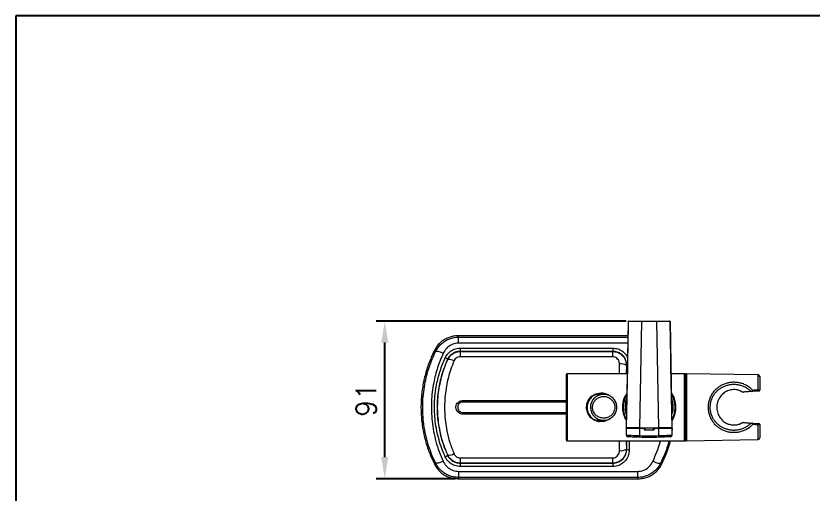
# Model space of a CAD drawing. Extents: x 300 to 1224, y -645 to 662.
# Drawn here: x 299.9 to 761.9, y 384.7 to 662 of the extents above; entities that cross this region are included whole.
import ezdxf

# ---------------------------------------------------------------- set-up
doc = ezdxf.new("R2010")
doc.units = 0
doc.header["$LTSCALE"] = 23.1
doc.header["$MEASUREMENT"] = 0
doc.layers.get('0').update_dxf_attribs({"linetype": 'CONTINUOUS'})
doc.layers.get('Defpoints').update_dxf_attribs({"linetype": 'CONTINUOUS'})
doc.styles.get("Standard").update_dxf_attribs({"font": 'txt.shx', "bigfont": 'whgtxt.shx'})
doc.dimstyles.get("Standard").update_dxf_attribs({"dimtxt": 2.5, "dimasz": 0.18, "dimexe": 0.18, "dimexo": 0.0625, "dimgap": 0.09, "dimtad": 0, "dimtih": 1, "dimtoh": 1, "dimdec": 4, "dimzin": 0, "dimdsep": 46, "dimtxsty": 'Standard', "dimcen": 0.09, "dimadec": 0, "dimazin": 0, "dimtp": 0.001, "dimtm": 0.001, "dimtfac": 1, "dimtdec": 4, "dimtofl": 0, "dimtmove": 0, "dimatfit": 0, "dimfxl": 0, "dimtolj": 1, "dimtzin": 0, "dimarcsym": 0})

# ---------------------------------------------------------------- blocks, each defined once
blk = doc.blocks.new('*D9')
at = {"color": 2, "lineweight": -2, "transparency": 16777216}
for p, q in [((653.67, 485.03), (508.66, 485.03)), ((513.66, 406.11), (513.66, 472.53)), ((554.47, 393.61), (508.66, 393.61))]:
    blk.add_line(p, q, dxfattribs=at)
at = {"color": 2, "transparency": 16777216}
for points in [[(511.58, 472.53), (515.74, 472.53), (513.66, 485.03)], [(511.58, 406.11), (515.74, 406.11), (513.66, 393.61)]]:
    blk.add_solid(points, dxfattribs=at)
at = {"layer": 'Defpoints', "color": 0, "transparency": 16777216}
for p in [(513.66, 485.03), (655.17, 485.03), (555.97, 393.61)]:
    blk.add_point(p, dxfattribs=at)
at = {"color": 2, "transparency": 16777216, "insert": (502.91, 439.32), "char_height": 11.5, "attachment_point": 5, "rotation": 90}
blk.add_mtext('\\A1;91', dxfattribs=at)
blk = doc.blocks.new('A$C1DB25D66')
at = {"color": 7, "linetype": 'Continuous', "lineweight": 15}
for p, q in [((119.13, 29.42), (120.19, 91.12)), ((120.19, 91.12), (120.12, 91.12)), ((127.83, 91.12), (126.68, 29.42)), ((136.7, 91.12), (127.83, 91.12)), ((127.84, 91.42), (136.68, 91.42)), ((137.85, 29.42), (136.7, 91.12)), ((144.34, 91.12), (145.4, 29.42)), ((144.41, 91.12), (144.34, 91.12)), ((119.97, 82.84), (21.29, 82.84)), ((21.29, 82.84), (21.29, 82.84)), ((21.75, 78.59), (21.75, 82.1)), ((22.74, 75.76), (111.14, 75.76)), ((22.74, 75.76), (22.74, 73.85)), ((111.14, 75.76), (111.14, 73.85)), ((111.14, 73.85), (22.74, 73.85)), ((22.78, 73.8), (111.08, 73.8)), ((22.78, 73.8), (22.78, 70.74)), ((111.08, 70.74), (22.78, 70.74)), ((111.08, 73.8), (111.14, 73.85)), ((111.08, 73.8), (111.08, 70.74)), ((15.5, 69.07), (15.43, 69.21)), ((119.64, 65.25), (119.01, 29.42)), ((119.21, 65.88), (119.04, 65.72)), ((144.89, 65.21), (144.89, 65.25)), ((145.51, 29.42), (144.89, 65.21)), ((84.26, 22.42), (84.26, 60.42)), ((119.56, 60.92), (84.76, 60.92)), ((152.76, 60.92), (144.96, 60.92)), ((153.26, 60.42), (153.26, 22.42)), ((153.36, 22.43), (153.36, 60.41)), ((195.38, 60.19), (153.87, 60.91)), ((196.36, 59.19), (196.36, 51.39)), ((195.41, 50.85), (191.79, 50.6)), ((105.86, 48.92), (102.95, 48.92)), ((191.79, 50.6), (191.36, 50.57)), ((24.26, 45.39), (24.26, 44.42)), ((84.26, 44.42), (24.26, 44.42)), ((24.26, 38.42), (24.26, 37.45)), ((24.26, 38.42), (84.26, 38.42)), ((102.95, 33.92), (105.86, 33.92)), ((118.92, 29.11), (118.99, 25.32)), ((129.46, 29.11), (126.58, 29.11)), ((126.68, 29.42), (137.85, 29.42)), ((129.46, 28.71), (129.46, 29.11)), ((129.76, 29.12), (129.76, 28.72)), ((130.06, 28.42), (134.46, 28.42)), ((134.47, 28.11), (130.06, 28.11)), ((134.76, 28.72), (134.76, 29.12)), ((135.07, 29.11), (135.07, 28.71)), ((137.94, 29.11), (135.07, 29.11)), ((145.19, 29.42), (145.3, 29.42)), ((145.54, 25.32), (145.6, 29.11)), ((191.36, 32.27), (191.79, 32.24)), ((191.79, 32.24), (195.41, 31.99)), ((196.36, 31.45), (196.36, 23.65)), ((84.76, 21.92), (152.76, 21.92)), ((153.87, 21.93), (195.38, 22.65)), ((119.04, 17.12), (119.21, 16.96)), ((15.43, 13.63), (15.5, 13.77)), ((22.78, 12.1), (22.78, 9.04)), ((22.78, 12.1), (111.08, 12.1)), ((111.08, 12.1), (111.08, 9.04)), ((22.74, 8.99), (22.74, 7.07)), ((22.74, 8.99), (111.14, 8.99)), ((111.14, 7.07), (22.74, 7.07)), ((111.08, 9.04), (22.78, 9.04)), ((111.14, 8.99), (111.08, 9.04)), ((111.14, 8.99), (111.14, 7.07)), ((21.29, 0), (126.04, 0)), ((21.29, 0), (126.04, 0)), ((21.29, 0), (21.29, 0)), ((21.75, 4.25), (125.58, 4.25)), ((21.75, 4.25), (21.75, 0.74)), ((125.58, 0.74), (21.75, 0.74)), ((125.58, 4.25), (125.58, 0.74)), ((126.04, 0), (126.04, 0))]:
    blk.add_line(p, q, dxfattribs=at)
at = {"color": 8, "linetype": 'Continuous', "lineweight": 15}
for p, q in [((119.97, 82.84), (21.29, 82.84)), ((21.75, 82.1), (119.95, 82.1)), ((119.89, 78.59), (21.75, 78.59)), ((114.99, 60.92), (115.05, 66.55)), ((119.04, 65.72), (118.99, 60.92)), ((119.21, 60.92), (119.21, 65.88)), ((84.76, 60.92), (84.76, 21.92)), ((152.76, 21.92), (152.76, 60.92)), ((153.87, 60.91), (153.87, 21.93)), ((195.38, 51.62), (195.38, 60.19)), ((24.26, 45.39), (84.26, 45.39)), ((84.26, 37.45), (24.26, 37.45)), ((119.04, 29.11), (118.92, 29.11)), ((134.84, 29.32), (129.69, 29.32)), ((145.6, 29.11), (145.49, 29.11)), ((195.38, 22.65), (195.38, 31.22)), ((115.05, 16.29), (114.98, 21.92)), ((118.99, 21.92), (119.04, 17.12)), ((119.21, 16.96), (119.21, 21.92)), ((120.71, 21.92), (120.71, 16.67))]:
    blk.add_line(p, q, dxfattribs=at)
at = {"color": 7, "linetype": 'Continuous', "lineweight": 15, "flags": 128}
for points in [[(21.29, 82.84), (21.55, 82.41), (21.75, 82.1)], [(8.38, 73.68), (8.07, 74.32), (7.93, 74.62)], [(12.85, 72.72), (12.06, 73.06), (11.29, 73.35), (10.57, 73.58), (9.92, 73.74), (9.36, 73.84), (8.9, 73.86), (8.57, 73.81), (8.38, 73.68)], [(22.74, 73.85), (22.77, 73.81), (22.78, 73.8)], [(109.31, 34.84), (108.81, 34.37), (106.16, 33.21), (103.42, 33.03), (103.04, 33.08), (100.46, 33.93), (98.32, 35.54), (96.71, 37.92), (95.99, 40.71), (96.19, 43.39), (97.16, 45.78), (98.88, 47.83), (101.33, 49.3), (104.26, 49.85), (104.26, 49.85)], [(102.95, 48.92), (101.76, 48.82), (100.55, 48.5)], [(100.3, 34.43), (101.76, 34.02), (102.95, 33.92)], [(119.11, 25.32), (119.08, 27.01), (119.04, 29.11)], [(126.58, 29.11), (126.62, 27.01), (126.66, 24.99)], [(137.87, 24.99), (137.9, 27.02), (137.94, 29.11)], [(145.49, 29.11), (145.45, 27.02), (145.42, 25.32)], [(12.85, 10.12), (12.06, 9.78), (11.29, 9.49), (10.57, 9.26), (9.92, 9.09), (9.36, 9), (8.9, 8.98), (8.57, 9.03), (8.38, 9.15)], [(134.48, 10.12), (135.27, 9.78), (136.04, 9.49), (136.76, 9.26), (137.41, 9.09), (137.97, 9), (138.42, 8.98), (138.75, 9.03), (138.95, 9.15)], [(7.93, 8.21), (8.33, 9.07), (8.38, 9.15)], [(22.78, 9.04), (22.77, 9.03), (22.74, 8.99)], [(138.95, 9.15), (139.25, 8.52), (139.4, 8.21)], [(21.75, 0.74), (21.55, 0.43), (21.29, 0)], [(126.04, 0), (125.77, 0.43), (125.58, 0.74)]]:
    blk.add_lwpolyline(points, dxfattribs=at)
at = {"color": 7, "linetype": 'Continuous', "lineweight": 15}
for centre, radius, start, end in [((120.42, 91.12), 0.3, 90.0007, 179.0008), ((120.49, 91.12), 0.3, 90.0028, 179.0029), ((129.34, 91.2), 1.59, 172.105, 182.5331), ((129.48, 91.2), 1.65, 172.2484, 182.5304), ((135.05, 91.2), 1.65, 357.4696, 7.7516), ((135.19, 91.2), 1.59, 357.4669, 7.895), ((144.04, 91.12), 0.3, 0.9971, 89.9972), ((144.11, 91.12), 0.3, 0.9992, 89.9993), ((13.43, 67.82), 2.43, 34.6798, 74.8962), ((16.23, 63.59), 5.53, 58.1658, 97.5173), ((115.88, 60.54), 6.07, 58.5911, 97.9011), ((84.76, 60.42), 0.5, 90, 180), ((152.76, 60.42), 0.5, 0, 90), ((153.86, 60.41), 0.5, 89, 180), ((195.36, 59.19), 1, 0, 89), ((192.16, 51.13), 3.26, 355.1494, 8.738), ((195.86, 51.39), 0.5, 274, 0), ((119.22, 29.12), 0.3, 90, 181), ((119.34, 29.12), 0.3, 90.0034, 181.0032), ((127.95, 29.19), 1.37, 170.3911, 183.2258), ((132.2, 29.19), 2.74, 175.2298, 181.6113), ((129.46, 29.12), 0.3, 0, 90), ((129.53, 33.58), 4.46, 268.9919, 272.9533), ((129.53, 33.18), 4.46, 268.9919, 272.9533), ((133.54, 28.19), 3.49, 176.2495, 181.2678), ((130.98, 28.19), 3.49, 358.7322, 3.7505), ((135.06, 29.12), 0.3, 90, 180), ((134.99, 33.58), 4.46, 267.0467, 271.0081), ((134.99, 33.18), 4.46, 267.0467, 271.0081), ((132.33, 29.19), 2.74, 358.3887, 4.7702), ((136.58, 29.19), 1.37, 356.7742, 9.6089), ((145.19, 29.12), 0.3, 358.9968, 89.9966), ((145.3, 29.12), 0.3, 359, 90), ((192.16, 31.71), 3.26, 351.262, 4.8506), ((195.86, 31.45), 0.5, 0, 86), ((119.99, 25.34), 1, 182.3547, 266.0196), ((120.11, 25.34), 1, 180.9959, 266.0546), ((131.09, 24.61), 4.44, 175.0958, 187.7946), ((133.44, 24.61), 4.44, 352.2352, 4.9321), ((144.42, 25.34), 1, 273.9739, 359.0041), ((144.54, 25.35), 1, 274.0089, 357.3094), ((195.36, 23.65), 1, 271, 0), ((84.76, 22.42), 0.5, 180, 270), ((152.76, 22.42), 0.5, 270, 0), ((153.86, 22.43), 0.5, 180, 271), ((16.23, 19.25), 5.53, 262.4754, 301.8278), ((115.88, 22.3), 6.07, 262.0989, 301.4089), ((120.37, 18.94), 2.3, 239.7661, 278.5896), ((13.43, 15.01), 2.43, 285.0977, 325.3147)]:
    blk.add_arc(centre, radius, start, end, dxfattribs=at)
at = {"color": 8, "linetype": 'Continuous', "lineweight": 15}
blk.add_arc((119.66, 65.49), 0.594, 90.4791, 138.4036, dxfattribs=at)
at = {"color": 7, "linetype": 'Continuous', "lineweight": 15}
for points, knots in [([(120.12, 91.12), (120.09, 89.56), (120.03, 86.41), (119.95, 81.69), (119.86, 77), (119.77, 72.3), (119.69, 68.35), (119.65, 66.05), (119.64, 65.25)], [0, 0, 0, 0, 0.173623, 0.348454, 0.527093, 0.707045, 0.897902, 1, 1, 1, 1]), ([(127.83, 91.12), (126.94, 91.12), (125.15, 91.13), (122.82, 91.13), (121.09, 91.13), (120.41, 91.13), (120.22, 91.12), (120.2, 91.12), (120.19, 91.12)], [0, 0, 0, 0, 0.223056, 0.446115, 0.66914, 0.892153, 0.942019, 1, 1, 1, 1]), ([(120.49, 91.42), (120.52, 91.42), (120.6, 91.42), (121.36, 91.42), (123.02, 91.42), (125.26, 91.42), (126.98, 91.42), (127.84, 91.42)], [0, 0, 0, 0, 0.1077683, 0.3308013, 0.5538456, 0.7769236, 1, 1, 1, 1]), ([(136.68, 91.42), (137.1, 91.42), (138.37, 91.42), (140.41, 91.42), (142.38, 91.42), (143.74, 91.42), (143.94, 91.42), (144.04, 91.42)], [0, 0, 0, 0, 0.107768, 0.330801, 0.553846, 0.776924, 1, 1, 1, 1]), ([(144.34, 91.12), (144.23, 91.12), (144.03, 91.13), (142.62, 91.13), (140.57, 91.13), (138.67, 91.13), (137.36, 91.12), (136.93, 91.12), (136.7, 91.12)], [0, 0, 0, 0, 0.223056, 0.446115, 0.66914, 0.892153, 0.942019, 1, 1, 1, 1]), ([(144.89, 65.21), (144.88, 65.57), (144.85, 67.4), (144.79, 70.94), (144.69, 75.85), (144.6, 81.01), (144.5, 86.12), (144.44, 89.52), (144.41, 91.12)], [0, 0, 0, 0, 0.0458774, 0.2360069, 0.4277221, 0.6245002, 0.823045, 1, 1, 1, 1]), ([(21.29, 82.84), (20.84, 82.83), (19.55, 82.79), (17.44, 82.4), (15.05, 81.56), (12.84, 80.31), (10.87, 78.72), (9.18, 76.82), (8.34, 75.36), (7.93, 74.62)], [0, 0, 0, 0, 0.081904, 0.234866, 0.387827, 0.540875, 0.693922, 0.846961, 1, 1, 1, 1]), ([(8.38, 73.68), (8.79, 74.43), (9.6, 75.92), (11.29, 77.87), (13.28, 79.52), (15.51, 80.8), (17.9, 81.65), (20, 82.05), (21.29, 82.09), (21.75, 82.1)], [0, 0, 0, 0, 0.153812, 0.30761, 0.462965, 0.618299, 0.768461, 0.918613, 1, 1, 1, 1]), ([(21.75, 78.59), (21.45, 78.58), (20.03, 78.54), (17.49, 77.79), (14.61, 75.75), (13.44, 73.73), (12.85, 72.72)], [0, 0, 0, 0, 0.079894, 0.374809, 0.685511, 1, 1, 1, 1]), ([(7.93, 74.62), (6.87, 72.37), (4.76, 67.87), (2.47, 60.75), (0.8, 53.2), (-0.06, 45.22), (-0.02, 36.93), (0.68, 30.93), (1.66, 25.69), (2.82, 20.92), (4.94, 14.53), (6.93, 10.32), (7.93, 8.21)], [0, 0, 0, 0, 0.108161, 0.216601, 0.32476, 0.44474, 0.565105, 0.685086, 0.707499, 0.797226, 0.898613, 1, 1, 1, 1]), ([(14.06, 70.17), (14.61, 71.11), (15.7, 73), (18.42, 74.92), (20.91, 75.7), (22.36, 75.75), (22.74, 75.76)], [0, 0, 0, 0, 0.301502, 0.60195, 0.896903, 1, 1, 1, 1]), ([(8.38, 9.15), (7.54, 11.01), (5.86, 14.71), (3.9, 20.62), (2.38, 26.76), (1.43, 32.87), (0.99, 38.8), (1.01, 44.56), (1.48, 50.36), (2.6, 57.28), (4.66, 65.21), (7.13, 70.84), (8.38, 73.68)], [0, 0, 0, 0, 0.092551, 0.185094, 0.2808, 0.376501, 0.461168, 0.545833, 0.633181, 0.720532, 0.858975, 1, 1, 1, 1]), ([(12.85, 72.72), (11.71, 70.01), (9.41, 64.54), (7.5, 56.9), (6.46, 50.26), (6.01, 44.7), (5.97, 39.05), (6.38, 33.25), (7.24, 27.41), (8.61, 21.52), (10.43, 15.71), (12.05, 11.98), (12.85, 10.12)], [0, 0, 0, 0, 0.138435, 0.2793, 0.364083, 0.448862, 0.536236, 0.623611, 0.71613, 0.808655, 0.904324, 1, 1, 1, 1]), ([(14.06, 12.67), (13.37, 14.27), (11.99, 17.48), (10.36, 22.55), (9.09, 27.81), (8.24, 33.15), (7.81, 38.48), (7.79, 43.81), (8.18, 49.19), (9.14, 55.47), (10.91, 62.6), (13.01, 67.63), (14.06, 70.17)], [0, 0, 0, 0, 0.089382, 0.178758, 0.270745, 0.362727, 0.450928, 0.539128, 0.630119, 0.721114, 0.859369, 1, 1, 1, 1]), ([(22.74, 73.85), (22.42, 73.84), (21.2, 73.8), (19.1, 73.15), (16.81, 71.56), (15.89, 69.99), (15.43, 69.21)], [0, 0, 0, 0, 0.103132, 0.398305, 0.698905, 1, 1, 1, 1]), ([(15.5, 69.07), (15.95, 69.86), (16.86, 71.45), (19.11, 73.06), (21.19, 73.73), (22.43, 73.78), (22.78, 73.8)], [0, 0, 0, 0, 0.295773, 0.594136, 0.886897, 1, 1, 1, 1]), ([(22.78, 70.74), (22.6, 70.73), (21.98, 70.71), (20.93, 70.35), (19.81, 69.51), (19.37, 68.7), (19.15, 68.29)], [0, 0, 0, 0, 0.111022, 0.399622, 0.69834, 1, 1, 1, 1]), ([(111.08, 73.8), (111.95, 73.71), (113.69, 73.55), (116.02, 72.25), (117.82, 70.32), (118.89, 68.03), (119, 66.43), (119.04, 65.72)], [0, 0, 0, 0, 0.206368, 0.411934, 0.618469, 0.830096, 1, 1, 1, 1]), ([(115.05, 66.55), (115.02, 66.92), (114.97, 67.74), (114.45, 68.93), (113.56, 69.93), (112.39, 70.61), (111.52, 70.7), (111.08, 70.74)], [0, 0, 0, 0, 0.174342, 0.389776, 0.596637, 0.798975, 1, 1, 1, 1]), ([(119.21, 65.88), (119.17, 66.52), (119.05, 68.06), (118.02, 70.32), (116.18, 72.28), (113.8, 73.6), (112.02, 73.77), (111.14, 73.85)], [0, 0, 0, 0, 0.153601, 0.371767, 0.584399, 0.792434, 1, 1, 1, 1]), ([(15.43, 69.21), (14.41, 66.8), (12.36, 61.94), (10.64, 55.1), (9.69, 49.09), (9.3, 43.95), (9.3, 38.74), (9.81, 32.35), (11.22, 24.88), (13.36, 18.29), (14.98, 14.64), (15.43, 13.63)], [0, 0, 0, 0, 0.138373, 0.279108, 0.367213, 0.455316, 0.54628, 0.637244, 0.787854, 0.941756, 1, 1, 1, 1]), ([(15.5, 13.77), (14.61, 15.96), (12.8, 20.38), (11.16, 26.74), (10.16, 32.57), (9.68, 37.85), (9.61, 43.21), (9.96, 48.57), (10.72, 53.83), (11.89, 59.01), (13.44, 64.13), (14.82, 67.42), (15.5, 69.07)], [0, 0, 0, 0, 0.126025, 0.25366, 0.345225, 0.436787, 0.531159, 0.625531, 0.717786, 0.810045, 0.90502, 1, 1, 1, 1]), ([(19.15, 68.29), (18.52, 66.73), (17.26, 63.61), (15.8, 58.7), (14.67, 53.62), (13.95, 48.46), (13.61, 43.31), (13.66, 38.16), (14.1, 32.98), (15.04, 27.24), (16.6, 21.01), (18.29, 16.71), (19.15, 14.55)], [0, 0, 0, 0, 0.092293, 0.184582, 0.279467, 0.374349, 0.466016, 0.557682, 0.652095, 0.746512, 0.872457, 1, 1, 1, 1]), ([(192.23, 31.44), (191.4, 30.65), (190.04, 29.36), (187.74, 28.1), (185.64, 27.29), (183.37, 26.81), (180.99, 26.67), (178.65, 26.91), (176.45, 27.49), (174.42, 28.36), (172.58, 29.5), (170.92, 30.9), (169.47, 32.56), (168.25, 34.48), (167.31, 36.63), (166.72, 38.98), (166.52, 41.44), (166.72, 43.89), (167.32, 46.24), (168.26, 48.39), (169.48, 50.3), (170.94, 51.96), (172.6, 53.35), (174.44, 54.49), (176.46, 55.35), (178.66, 55.93), (181, 56.16), (183.38, 56.03), (185.65, 55.54), (187.75, 54.74), (190.04, 53.47), (191.4, 52.18), (192.23, 51.4)], [0, 0, 0, 0, 0.050541, 0.082579, 0.114302, 0.145977, 0.177563, 0.209048, 0.240807, 0.272598, 0.304726, 0.336894, 0.369357, 0.40187, 0.434575, 0.467418, 0.50014, 0.533082, 0.565846, 0.598577, 0.631198, 0.663431, 0.695577, 0.727604, 0.759269, 0.791066, 0.822621, 0.854128, 0.885847, 0.917556, 0.949643, 1, 1, 1, 1]), ([(191.36, 50.57), (190.88, 51), (189.93, 51.88), (188.27, 52.91), (186.46, 53.73), (184.49, 54.31), (182.38, 54.61), (180.23, 54.61), (178.15, 54.3), (176.53, 53.83), (175.32, 53.33), (174.45, 52.9), (173.61, 52.42), (172.81, 51.87), (172.05, 51.28), (171.34, 50.63), (170.68, 49.92), (169.85, 48.91), (168.95, 47.5), (168.11, 45.62), (167.59, 43.57), (167.4, 41.43), (167.58, 39.29), (168.1, 37.25), (168.93, 35.36), (170.01, 33.67), (171.3, 32.2), (172.78, 30.95), (174.41, 29.92), (176.2, 29.11), (178.14, 28.54), (180.23, 28.23), (182.38, 28.23), (184.48, 28.53), (186.45, 29.1), (188.26, 29.93), (189.92, 30.96), (190.88, 31.83), (191.36, 32.27)], [0, 0, 0, 0, 0.031242, 0.062601, 0.093911, 0.125088, 0.156127, 0.187229, 0.218284, 0.24956, 0.265115, 0.280706, 0.296397, 0.312184, 0.327878, 0.343511, 0.359144, 0.37485, 0.406271, 0.437602, 0.468722, 0.499907, 0.53087, 0.562093, 0.593346, 0.624704, 0.656174, 0.687598, 0.71904, 0.75038, 0.781563, 0.812674, 0.843761, 0.874748, 0.905992, 0.937198, 0.968662, 1, 1, 1, 1]), ([(185.22, 50.89), (184.65, 51.1), (183.09, 51.68), (180.41, 51.79), (177.56, 51.04), (175.01, 49.5), (173.23, 47.49), (172.16, 45.4), (171.46, 43.17), (171.32, 40.32), (172.15, 37.18), (173.85, 34.45), (175.98, 32.66), (178.11, 31.67), (180.31, 31.1), (182.4, 31.12), (184.15, 31.53), (184.85, 31.8), (185.22, 31.95)], [0, 0, 0, 0, 0.04598, 0.125071, 0.193014, 0.266424, 0.353009, 0.39836, 0.445287, 0.528806, 0.605614, 0.685197, 0.773352, 0.818501, 0.865418, 0.943504, 0.969816, 1, 1, 1, 1]), ([(185.22, 50.89), (185.31, 50.85), (185.59, 50.73), (185.97, 50.55), (186.33, 50.38), (186.52, 50.28), (186.62, 50.24), (186.64, 50.24), (186.64, 50.24)], [0, 0, 0, 0, 0.171443, 0.516849, 0.696366, 0.8777, 0.953656, 1, 1, 1, 1]), ([(191.79, 50.6), (191.89, 50.62), (192.05, 50.65), (192.22, 50.78), (192.31, 50.91), (192.35, 51.04), (192.35, 51.16), (192.32, 51.28), (192.27, 51.35), (192.24, 51.39), (192.23, 51.4)], [0, 0, 0, 0, 0.295109, 0.466543, 0.594589, 0.691436, 0.788869, 0.874412, 0.985374, 1, 1, 1, 1]), ([(192.23, 51.4), (192.56, 51.42), (193.61, 51.5), (194.66, 51.57), (195.38, 51.62)], [0, 0, 0, 0, 0.3159438, 1, 1, 1, 1]), ([(195.38, 51.62), (195.48, 51.62), (195.68, 51.63), (195.95, 51.6), (196.18, 51.55), (196.33, 51.47), (196.35, 51.41), (196.36, 51.39)], [0, 0, 0, 0, 0.191528, 0.376162, 0.570266, 0.789679, 1, 1, 1, 1]), ([(195.9, 50.89), (195.89, 50.89), (195.88, 50.89), (195.81, 50.88), (195.7, 50.87), (195.56, 50.86), (195.46, 50.86), (195.41, 50.85)], [0, 0, 0, 0, 0.221491, 0.448738, 0.643216, 0.821283, 1, 1, 1, 1]), ([(104.26, 49.42), (104.21, 49.42), (103.32, 49.41), (102.34, 49.23), (100.63, 48.61), (99.02, 47.65), (97.33, 45.67), (96.35, 43.31), (96.15, 40.66), (96.85, 38.01), (98.39, 35.77), (100.52, 34.19), (102.34, 33.6), (104.2, 33.37), (105.75, 33.38), (106.94, 33.97), (107.35, 34.17)], [0, 0, 0, 0, 0.005144, 0.094224, 0.101251, 0.199271, 0.290968, 0.377735, 0.466876, 0.563444, 0.661173, 0.753447, 0.845877, 0.858634, 0.951326, 1, 1, 1, 1]), ([(113.5, 41.42), (113.46, 40.84), (113.37, 39.45), (112.45, 37.37), (110.77, 35.49), (108.52, 34.23), (105.93, 33.77), (103.31, 34.19), (100.96, 35.47), (99.21, 37.44), (98.37, 39.55), (98.14, 41.73), (98.51, 43.9), (99.73, 46.11), (101.61, 47.82), (103.99, 48.84), (106.62, 49.03), (109.2, 48.34), (111.39, 46.82), (112.9, 44.68), (113.46, 42.76), (113.49, 41.67), (113.5, 41.42)], [0, 0, 0, 0, 0.036369, 0.088209, 0.140498, 0.193821, 0.248353, 0.30376, 0.359296, 0.414116, 0.467705, 0.50006, 0.55223, 0.604315, 0.656873, 0.710586, 0.765462, 0.821006, 0.876393, 0.930848, 0.984036, 1, 1, 1, 1]), ([(112.33, 41.42), (112.32, 41.63), (112.29, 42.54), (112.02, 43.44), (111.41, 44.73), (110.53, 45.94), (108.69, 47.21), (106.51, 47.79), (104.29, 47.63), (102.28, 46.78), (100.69, 45.35), (99.66, 43.5), (99.35, 41.68), (99.54, 39.85), (100.25, 38.09), (101.74, 36.44), (103.71, 35.37), (105.93, 35.02), (108.11, 35.4), (110.01, 36.45), (111.43, 38.02), (112.21, 39.77), (112.29, 40.94), (112.33, 41.42)], [0, 0, 0, 0, 0.015899, 0.068616, 0.068906, 0.123285, 0.178746, 0.234478, 0.289569, 0.343427, 0.396003, 0.447972, 0.499942, 0.532167, 0.585597, 0.640389, 0.696041, 0.751656, 0.806389, 0.85982, 0.912083, 0.963775, 1, 1, 1, 1]), ([(104.26, 49.85), (105.07, 49.77), (106.72, 49.6), (108.41, 48.91), (109.07, 48.26), (109.13, 48.2)], [0, 0, 0, 0, 0.462026, 0.947154, 1, 1, 1, 1]), ([(107.49, 48.64), (107.19, 48.8), (106.21, 49.33), (105.06, 49.38), (104.26, 49.42)], [0, 0, 0, 0, 0.302714, 1, 1, 1, 1]), ([(119.09, 33.55), (118.73, 34.22), (118.05, 35.48), (117.39, 37.59), (117.01, 39.7), (116.92, 41.91), (117.22, 44.71), (117.94, 47.42), (119.01, 48.99), (119.36, 49.51)], [0, 0, 0, 0, 0.139713, 0.263854, 0.39138, 0.51574, 0.644091, 0.881567, 1, 1, 1, 1]), ([(119.44, 48.95), (119.15, 48.53), (118.18, 47.11), (117.51, 44.6), (117.22, 41.9), (117.3, 39.78), (117.68, 37.73), (118.26, 35.87), (118.84, 34.8), (119.1, 34.31)], [0, 0, 0, 0, 0.102964, 0.354581, 0.488169, 0.621742, 0.754934, 0.888216, 1, 1, 1, 1]), ([(119.1, 34.52), (118.93, 34.84), (118.38, 35.82), (117.8, 37.64), (117.37, 39.95), (117.33, 42.22), (117.62, 44.38), (118.17, 46.56), (118.93, 47.86), (119.35, 48.57)], [0, 0, 0, 0, 0.0762764, 0.2338482, 0.3881483, 0.5478321, 0.6860267, 0.8279493, 1, 1, 1, 1]), ([(145.16, 49.75), (145.63, 48.92), (146.43, 47.52), (147.14, 45.22), (147.52, 43.11), (147.61, 40.92), (147.31, 38.13), (146.65, 35.58), (145.69, 34.15), (145.44, 33.77)], [0, 0, 0, 0, 0.175458, 0.298916, 0.425721, 0.549393, 0.676999, 0.914154, 1, 1, 1, 1]), ([(145.43, 34.42), (145.59, 34.66), (146.43, 35.92), (147.01, 38.23), (147.31, 40.92), (147.23, 43.04), (146.85, 45.08), (146.22, 47.12), (145.53, 48.32), (145.17, 48.95)], [0, 0, 0, 0, 0.060492, 0.314387, 0.448602, 0.582802, 0.716627, 0.850541, 1, 1, 1, 1]), ([(145.18, 48.74), (145.5, 48.17), (146.16, 47), (146.77, 44.99), (147.15, 42.88), (147.2, 40.69), (146.84, 37.9), (146.2, 35.76), (145.47, 34.55), (145.43, 34.47)], [0, 0, 0, 0, 0.1352888, 0.2761666, 0.420852, 0.5620761, 0.7076077, 0.9803071, 1, 1, 1, 1]), ([(191.36, 50.57), (191.15, 50.55), (190.34, 50.5), (188.89, 50.4), (187.39, 50.29), (186.64, 50.24)], [0, 0, 0, 0, 0.149907, 0.57488, 1, 1, 1, 1]), ([(24.26, 37.45), (23.81, 37.49), (22.92, 37.58), (21.72, 38.26), (20.81, 39.27), (20.29, 40.53), (20.21, 41.89), (20.6, 43.19), (21.4, 44.29), (22.52, 45.07), (23.53, 45.36), (24.12, 45.38), (24.26, 45.39)], [0, 0, 0, 0, 0.107739, 0.2153, 0.32262, 0.429706, 0.536634, 0.643589, 0.750787, 0.858315, 0.966063, 1, 1, 1, 1]), ([(24.26, 44.42), (24.16, 44.42), (23.72, 44.4), (22.95, 44.18), (22.11, 43.59), (21.51, 42.76), (21.23, 41.77), (21.28, 40.75), (21.67, 39.8), (22.35, 39.04), (23.25, 38.52), (23.93, 38.45), (24.26, 38.42)], [0, 0, 0, 0, 0.033801, 0.141182, 0.248568, 0.355907, 0.46322, 0.570569, 0.677959, 0.785332, 0.892668, 1, 1, 1, 1]), ([(186.64, 32.6), (186.63, 32.6), (186.6, 32.59), (186.46, 32.53), (186.19, 32.39), (185.75, 32.18), (185.4, 32.03), (185.22, 31.95)], [0, 0, 0, 0, 0.0805457, 0.1839811, 0.3572307, 0.6632336, 1, 1, 1, 1]), ([(186.64, 32.6), (186.9, 32.58), (187.94, 32.51), (189.52, 32.4), (190.75, 32.31), (191.36, 32.27)], [0, 0, 0, 0, 0.136162, 0.568005, 1, 1, 1, 1]), ([(126.58, 29.11), (125.69, 29.11), (123.91, 29.11), (121.59, 29.11), (119.89, 29.11), (119.23, 29.11), (119.06, 29.11), (119.05, 29.11), (119.04, 29.11)], [0, 0, 0, 0, 0.225003, 0.450009, 0.674981, 0.899943, 0.950244, 1, 1, 1, 1]), ([(126.68, 29.42), (125.79, 29.42), (124, 29.42), (121.69, 29.42), (119.99, 29.42), (119.23, 29.42), (119.15, 29.42), (119.13, 29.42)], [0, 0, 0, 0, 0.2248689, 0.4497394, 0.6745767, 0.8994035, 1, 1, 1, 1]), ([(119.34, 29.42), (119.36, 29.42), (119.44, 29.42), (120.17, 29.42), (121.8, 29.42), (124.02, 29.42), (125.74, 29.42), (126.6, 29.42)], [0, 0, 0, 0, 0.099995, 0.324972, 0.54996, 0.774981, 1, 1, 1, 1]), ([(130.06, 28.11), (129.99, 28.12), (129.85, 28.13), (129.67, 28.24), (129.54, 28.39), (129.47, 28.56), (129.46, 28.67), (129.46, 28.71)], [0, 0, 0, 0, 0.215018, 0.429905, 0.644529, 0.858895, 1, 1, 1, 1]), ([(129.76, 28.72), (129.77, 28.7), (129.77, 28.64), (129.8, 28.56), (129.87, 28.48), (129.96, 28.43), (130.03, 28.42), (130.06, 28.42)], [0, 0, 0, 0, 0.141321, 0.355874, 0.57049, 0.785212, 1, 1, 1, 1]), ([(134.46, 28.42), (134.49, 28.42), (134.54, 28.42), (134.63, 28.46), (134.7, 28.53), (134.75, 28.62), (134.76, 28.69), (134.76, 28.72)], [0, 0, 0, 0, 0.141667, 0.356306, 0.57085, 0.785401, 1, 1, 1, 1]), ([(135.07, 28.71), (135.07, 28.65), (135.05, 28.51), (134.95, 28.33), (134.8, 28.2), (134.63, 28.12), (134.51, 28.12), (134.47, 28.11)], [0, 0, 0, 0, 0.2142968, 0.4287283, 0.6433423, 0.8581818, 1, 1, 1, 1]), ([(145.4, 29.42), (145.3, 29.42), (145.09, 29.42), (143.68, 29.42), (141.62, 29.42), (139.54, 29.42), (138.25, 29.42), (137.85, 29.42)], [0, 0, 0, 0, 0.2248689, 0.4497394, 0.6745767, 0.8994035, 1, 1, 1, 1]), ([(137.93, 29.42), (138.31, 29.42), (139.55, 29.42), (141.55, 29.42), (143.53, 29.42), (144.89, 29.42), (145.09, 29.42), (145.19, 29.42)], [0, 0, 0, 0, 0.099995, 0.324972, 0.54996, 0.774981, 1, 1, 1, 1]), ([(145.49, 29.11), (145.39, 29.11), (145.18, 29.11), (143.77, 29.11), (141.71, 29.11), (139.81, 29.11), (138.54, 29.11), (138.14, 29.11), (137.94, 29.11)], [0, 0, 0, 0, 0.225003, 0.450009, 0.674981, 0.899943, 0.950244, 1, 1, 1, 1]), ([(192.23, 31.44), (192.26, 31.48), (192.31, 31.54), (192.35, 31.67), (192.35, 31.79), (192.32, 31.92), (192.23, 32.05), (192.06, 32.18), (191.9, 32.23), (191.8, 32.24), (191.79, 32.24)], [0, 0, 0, 0, 0.105397, 0.211651, 0.303944, 0.389071, 0.514775, 0.699551, 0.968576, 1, 1, 1, 1]), ([(195.38, 31.22), (195.05, 31.24), (194, 31.32), (192.95, 31.39), (192.23, 31.44)], [0, 0, 0, 0, 0.315944, 1, 1, 1, 1]), ([(196.36, 31.45), (196.36, 31.43), (196.35, 31.39), (196.26, 31.33), (196.15, 31.29), (195.97, 31.25), (195.77, 31.22), (195.54, 31.21), (195.41, 31.21), (195.38, 31.22)], [0, 0, 0, 0, 0.1573018, 0.2793316, 0.4993673, 0.5534879, 0.7590875, 0.9440042, 1, 1, 1, 1]), ([(195.41, 31.99), (195.42, 31.99), (195.49, 31.98), (195.61, 31.97), (195.75, 31.96), (195.87, 31.95), (195.89, 31.95), (195.9, 31.95)], [0, 0, 0, 0, 0.051953, 0.226215, 0.427352, 0.707065, 1, 1, 1, 1]), ([(119.11, 25.32), (119.21, 25.31), (119.41, 25.3), (120.82, 25.21), (122.87, 25.11), (124.96, 25.03), (126.25, 25), (126.66, 24.99)], [0, 0, 0, 0, 0.2241134, 0.4481995, 0.67257, 0.8975615, 1, 1, 1, 1]), ([(126.69, 24.01), (126.33, 24.02), (125.19, 24.06), (123.35, 24.14), (121.55, 24.24), (120.31, 24.32), (120.13, 24.33), (120.04, 24.34)], [0, 0, 0, 0, 0.102738, 0.328241, 0.552734, 0.776498, 1, 1, 1, 1]), ([(126.66, 24.99), (128.52, 24.94), (132.26, 24.86), (136, 24.95), (137.87, 24.99)], [0, 0, 0, 0, 0.498987, 1, 1, 1, 1]), ([(137.84, 24.01), (135.99, 23.96), (132.27, 23.88), (128.55, 23.96), (126.69, 24.01)], [0, 0, 0, 0, 0.498991, 1, 1, 1, 1]), ([(144.49, 24.34), (144.47, 24.34), (144.4, 24.34), (143.74, 24.29), (142.24, 24.2), (140.2, 24.09), (138.63, 24.04), (137.84, 24.01)], [0, 0, 0, 0, 0.099114, 0.323352, 0.548474, 0.774088, 1, 1, 1, 1]), ([(137.87, 24.99), (138.76, 25.02), (140.55, 25.07), (142.87, 25.17), (144.57, 25.27), (145.32, 25.32), (145.4, 25.32), (145.42, 25.32)], [0, 0, 0, 0, 0.225292, 0.45059, 0.675844, 0.9006, 1, 1, 1, 1]), ([(139.4, 8.21), (140.47, 10.46), (142.57, 14.9), (143.98, 19.6), (144.68, 21.92)], [0, 0, 0, 0, 0.506587, 1, 1, 1, 1]), ([(19.15, 14.55), (19.25, 14.34), (19.54, 13.74), (20.3, 12.91), (21.46, 12.23), (22.34, 12.14), (22.78, 12.1)], [0, 0, 0, 0, 0.150702, 0.438964, 0.720382, 1, 1, 1, 1]), ([(119.04, 17.12), (118.96, 16.2), (118.79, 14.35), (117.37, 11.88), (115.28, 10.06), (113.05, 9.16), (111.62, 9.07), (111.08, 9.04)], [0, 0, 0, 0, 0.219577, 0.4402998, 0.659321, 0.8725485, 1, 1, 1, 1]), ([(111.08, 12.1), (111.35, 12.12), (112.07, 12.16), (113.19, 12.64), (114.23, 13.58), (114.93, 14.86), (115.01, 15.81), (115.05, 16.29)], [0, 0, 0, 0, 0.1240689, 0.3328791, 0.5509709, 0.7748279, 1, 1, 1, 1]), ([(111.14, 8.99), (111.68, 9.02), (113.15, 9.11), (115.42, 10.02), (117.51, 11.83), (118.93, 14.23), (119.12, 16.05), (119.21, 16.96)], [0, 0, 0, 0, 0.1276133, 0.3436472, 0.5631148, 0.7816282, 1, 1, 1, 1]), ([(120.71, 16.67), (120.6, 15.58), (120.38, 13.4), (118.7, 10.5), (116.22, 8.33), (113.52, 7.22), (111.78, 7.11), (111.14, 7.07)], [0, 0, 0, 0, 0.2192801, 0.4379508, 0.6570399, 0.8725901, 1, 1, 1, 1]), ([(12.85, 10.12), (13.09, 9.65), (13.83, 8.22), (15.67, 6.23), (18.53, 4.57), (20.68, 4.35), (21.75, 4.25)], [0, 0, 0, 0, 0.141745, 0.4356, 0.718907, 1, 1, 1, 1]), ([(22.74, 7.07), (21.69, 7.18), (19.58, 7.38), (16.78, 8.97), (14.98, 10.87), (14.28, 12.24), (14.06, 12.67)], [0, 0, 0, 0, 0.285896, 0.572318, 0.864993, 1, 1, 1, 1]), ([(15.43, 13.63), (15.61, 13.27), (16.2, 12.14), (17.72, 10.56), (20.08, 9.24), (21.85, 9.07), (22.74, 8.99)], [0, 0, 0, 0, 0.134724, 0.427299, 0.713944, 1, 1, 1, 1]), ([(22.78, 9.04), (21.9, 9.12), (20.16, 9.29), (17.84, 10.59), (16.3, 12.19), (15.7, 13.37), (15.5, 13.77)], [0, 0, 0, 0, 0.284561, 0.567793, 0.852842, 1, 1, 1, 1]), ([(125.58, 4.25), (125.88, 4.25), (127.3, 4.3), (129.84, 5.05), (132.72, 7.09), (133.89, 9.11), (134.48, 10.12)], [0, 0, 0, 0, 0.079894, 0.374809, 0.685511, 1, 1, 1, 1]), ([(7.93, 8.21), (8.14, 7.82), (8.76, 6.68), (10.06, 4.98), (11.89, 3.23), (14, 1.82), (16.31, 0.78), (18.77, 0.13), (20.45, 0.04), (21.29, 0)], [0, 0, 0, 0, 0.081907, 0.234868, 0.387829, 0.540876, 0.693923, 0.846961, 1, 1, 1, 1]), ([(21.75, 0.74), (20.95, 0.78), (19.34, 0.86), (17.01, 1.46), (14.81, 2.4), (12.79, 3.68), (11, 5.28), (9.48, 7.11), (8.74, 8.49), (8.38, 9.15)], [0, 0, 0, 0, 0.143541, 0.287087, 0.429786, 0.5725, 0.717475, 0.862464, 1, 1, 1, 1]), ([(138.95, 9.15), (138.54, 8.41), (137.72, 6.92), (136.04, 4.97), (134.05, 3.32), (131.82, 2.04), (129.43, 1.18), (127.32, 0.79), (126.03, 0.75), (125.58, 0.74)], [0, 0, 0, 0, 0.1538123, 0.3076104, 0.4629651, 0.618299, 0.768461, 0.9186133, 1, 1, 1, 1]), ([(126.04, 0), (126.49, 0.01), (127.78, 0.05), (129.89, 0.44), (132.28, 1.28), (134.49, 2.53), (136.45, 4.12), (138.15, 6.02), (138.98, 7.48), (139.4, 8.21)], [0, 0, 0, 0, 0.081904, 0.234866, 0.387827, 0.540875, 0.693922, 0.846961, 1, 1, 1, 1])]:
    blk.add_open_spline(points, degree=3, knots=knots, dxfattribs=at)
at = {"color": 8, "linetype": 'Continuous', "lineweight": 15}
for points, knots in [([(111.14, 75.76), (112.19, 75.66), (114.31, 75.46), (117.09, 73.85), (119, 71.99), (119.55, 70.54), (119.73, 70.08)], [0, 0, 0, 0, 0.285413, 0.571332, 0.863899, 1, 1, 1, 1]), ([(119.31, 46.59), (119.26, 46.49), (118.62, 45.22), (118.35, 42.88), (118.38, 40), (118.66, 38.11), (119.02, 37.07), (119.14, 36.74)], [0, 0, 0, 0, 0.0371273, 0.4396339, 0.6659932, 0.8924149, 1, 1, 1, 1]), ([(145.38, 37.01), (145.58, 37.53), (146.01, 38.7), (146.18, 40.71), (146.15, 42.83), (145.83, 44.86), (145.41, 46.1), (145.21, 46.69)], [0, 0, 0, 0, 0.171745, 0.384289, 0.596809, 0.80823, 1, 1, 1, 1]), ([(134.48, 10.12), (135.25, 11.92), (136.79, 15.52), (138.16, 19.5), (138.67, 21.69), (138.72, 21.92)], [0, 0, 0, 0, 0.469959, 0.943433, 1, 1, 1, 1]), ([(143.68, 21.92), (143.6, 21.61), (143.04, 19.23), (141.53, 14.92), (139.81, 11.08), (138.95, 9.15)], [0, 0, 0, 0, 0.069528, 0.532809, 1, 1, 1, 1])]:
    blk.add_open_spline(points, degree=3, knots=knots, dxfattribs=at)

msp = doc.modelspace()

# ---------------------------------------------------------------- linework, layer by layer
msp.add_lwpolyline([(299.91, 662.01), (299.91, -644.79), (1223.91, -644.79), (1223.91, 662.01)], close=True)

# ---------------------------------------------------------------- block references
msp.add_blockref('A$C1DB25D66', (534.67, 393.61))

# ---------------------------------------------------------------- dimensions: what is measured, and where the dimension line sits
dim = msp.add_linear_dim(base=(513.66, 485.03), p1=(555.97, 393.61), p2=(655.17, 485.03), angle=90, dimstyle='Standard', override={"dimscale": 5, "dimtxt": 2.3, "dimasz": 2.5, "dimexe": 1, "dimexo": 0.3, "dimgap": 1, "dimtad": 1, "dimtih": 0, "dimtoh": 0, "dimdec": 0, "dimcen": 0, "dimclrd": 2, "dimclre": 2, "dimclrt": 2, "dimtp": 0.1, "dimtm": 0, "dimtfac": 0.5, "dimtdec": 2, "dimatfit": 3})
dim.commit()
dim.dimension.update_dxf_attribs({"geometry": '*D9', "text_midpoint": (502.91, 439.32)})

doc.saveas('drawing.dxf')
